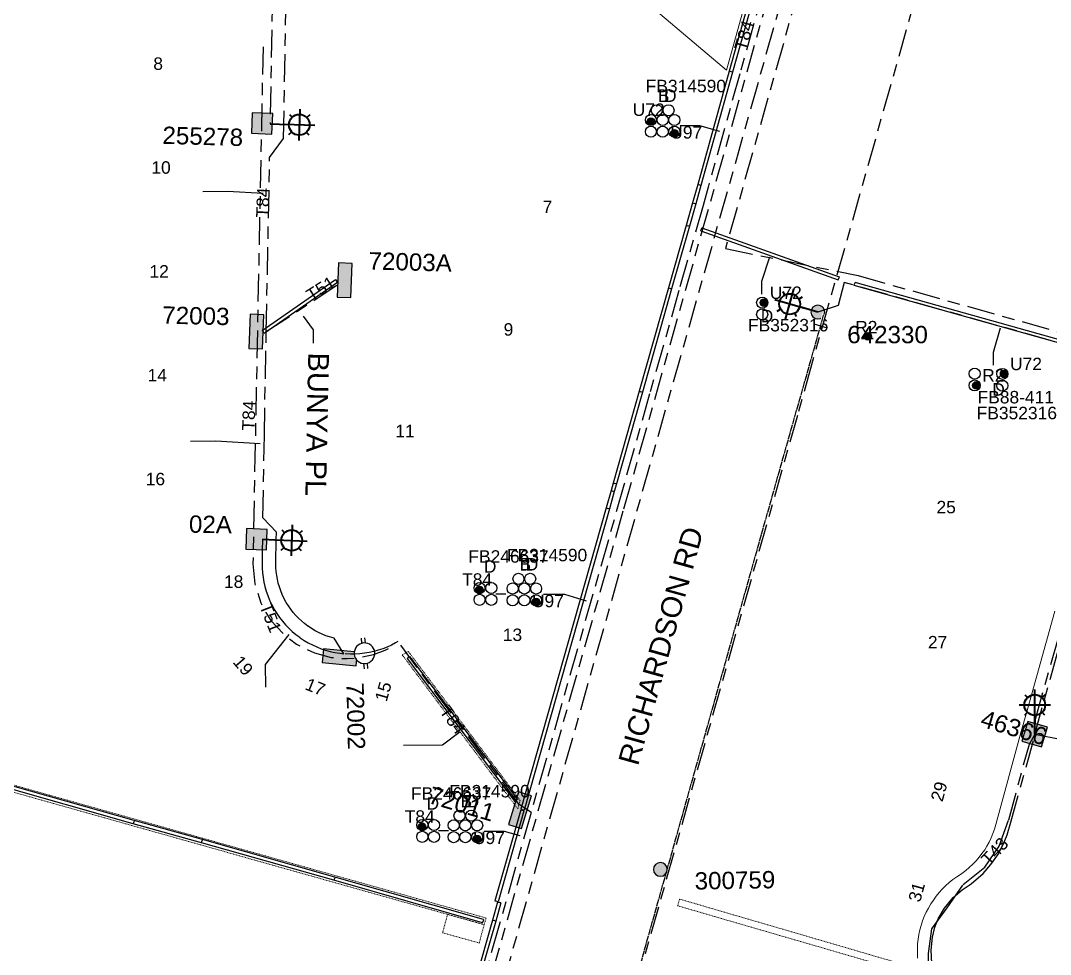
# Model space of a CAD drawing. Header units: metres. Extents: x 289087 to 291245, y 6227587 to 6229773.
# Drawn here: x 290702.1 to 290850.8, y 6228854.6 to 6228989.5 of the extents above; entities that cross this region are included whole.
import ezdxf
from ezdxf.enums import TextEntityAlignment as Align

# ---------------------------------------------------------------- set-up
doc = ezdxf.new("R2010")
doc.units = ezdxf.units.M
for name, pattern in [('Cable Exist OH', [1, 1, 0]), ('Cable Exist UG', [8.2, 4, -1.2, 1.8, -1.2]), ('HIDDEN', [0.375, 0.25, -0.125]), ('HIDDEN2', [0.1875, 0.125, -0.0625])]:
    doc.linetypes.add(name, pattern=pattern)
for name, color, linetype in [('_User Ducts Config', 7, 'Continuous'), ('Duct_SP_EXT', 7, 'Continuous'), ('Equip_LV_EXT', 7, 'Continuous'), ('Equip_SP_SL_EXT', 7, 'Continuous'), ('Mains_HV_EXT', 7, 'Continuous'), ('Mains_LV_EXT', 7, 'Continuous'), ('Mains_LV_SL_EXT', 7, 'Continuous'), ('Mains_SL_EXT', 7, 'Continuous'), ('Notes', 7, 'Continuous'), ('SupportsOH_SP_TR_HV_LV_SL_EXT', 7, 'Continuous'), ('SupportsUG_SP_LV_EXT', 7, 'Continuous'), ('SupportsUG_SP_LV_SL_EXT', 7, 'Continuous'), ('UG_Details_SP_MISC', 7, 'Continuous')]:
    doc.layers.add(name, color=color, linetype=linetype)
for name, color, linetype, lineweight in [('Cadastre Land Parcels_SP_EXT', 9, 'Continuous', 5), ('Cadastre Other Property_SP_EXT', 9, 'HIDDEN', 5), ('Cadastre Roads_SP_EXT', 9, 'Continuous', 5)]:
    doc.layers.add(name, color=color, linetype=linetype, lineweight=lineweight)
doc.styles.add('COLUMN_LABEL', font='arial.ttf')
doc.styles.add('iecARIAL', font='arial.ttf', dxfattribs={"height": 2})
doc.styles.add('POLE_LABEL', font='arial.ttf')
doc.styles.get("Standard").update_dxf_attribs({"font": 'arial.ttf'})

# ---------------------------------------------------------------- blocks, each defined once
blk = doc.blocks.new('COLUMN_EXT')
blk.add_hatch(color=256).paths.add_polyline_path([(-1.49, 1.48), (-1.49, -1.49), (1.48, -1.49), (1.48, 1.48)])
blk.add_lwpolyline([(-1.49, -1.49), (1.48, -1.49), (1.48, 1.48), (-1.49, 1.48)], close=True)
for tag, height, style, flags, p in [('ASSET_NUM', 2.5, 'COLUMN_LABEL', 8, (2, 2)), ('STRUCTURE_PLANT_NUMBER', 0.2, 'POLE_LABEL', 9, (1.81, 0.03)), ('STREET_CODE', 0.2, 'COLUMN_LABEL', 9, (1.81, -0.2))]:
    blk.add_attdef(tag, text='', height=height, dxfattribs=dict(style=style, flags=flags)).set_placement(p, align=Align.MIDDLE_LEFT)
at = {"flags": 9}
for tag, p in [('COLUMN_TYPE', (1.81, -0.4)), ('OWNED_BY', (1.81, -0.6)), ('STATE', (1.81, -0.8)), ('USAGE', (1.81, -1)), ('LEGEND', (1.81, -1.2)), ('LOCATION', (1.81, -1.4)), ('STREETNAME', (1.81, -1.6)), ('SUBURB', (1.81, -1.8)), ('NOTES', (1.81, -2))]:
    blk.add_attdef(tag, text='', height=0.2, dxfattribs=at).set_placement(p, align=Align.MIDDLE_LEFT)
at = {"flags": 1}
blk.add_attdef('Z', (1.81, -2.35), '', height=0.2, dxfattribs=at)
blk = doc.blocks.new('PILLAR_EXT')
blk.add_hatch(color=256).paths.add_polyline_path([(-2.475, 0.99), (-2.475, -0.99), (2.475, -0.99), (2.475, 0.99)])
blk.add_lwpolyline([(-2.475, -0.99), (2.475, -0.99), (2.475, 0.99), (-2.475, 0.99)], close=True)
at = {"style": 'iecARIAL', "flags": 8}
blk.add_attdef('ASSET_NUM', (1.5, 3.5), '', height=2.5, dxfattribs=at)
for tag, p, flags in [('OWNED_BY', (0, -0.2), 9), ('STATE', (0, -0.4), 9), ('SUPPORT_TYPE', (0, -0.6), 9), ('USAGE', (0, -0.8), 9), ('LEGEND', (0, -1), 9), ('LOCATION', (0, -1.2), 9), ('NOTES', (0, -1.4), 9), ('PARENT', (0, -1.6), 9), ('STREETNAME', (0, -1.8), 9), ('SUBURB', (0, -2), 1)]:
    blk.add_attdef(tag, p, '', height=0.2, dxfattribs=dict(flags=flags))
blk = doc.blocks.new('DUCT_EXT')
blk.add_circle((0, 0.8), 0.8)
at = {"flags": 1}
blk.add_attdef('Z', (0, 0), '', height=0.2, dxfattribs=at)
at = {"flags": 9}
for tag, p in [('DUCT_CODE', (0, 0)), ('XSECT_TYPE', (0, -0.2)), ('STATE', (0, -0.6)), ('FB_REFERENCE', (0, -0.4)), ('NOTES', (0, -0.8))]:
    blk.add_attdef(tag, text='', height=0.2, dxfattribs=at).set_placement(p, align=Align.MIDDLE_LEFT)
blk = doc.blocks.new('SL_LANTERN_EXT')
at = {"lineweight": 40}
for p, q in [((0, 1.97), (0, 6.47)), ((-1.46, 5.68), (-1.06, 5.28)), ((1.46, 5.68), (1.06, 5.28)), ((-2.25, 4.22), (2.25, 4.22)), ((-1.46, 2.76), (-1.06, 3.16)), ((1.46, 2.76), (1.06, 3.16)), ((0, 0), (0, 2.72))]:
    blk.add_line(p, q, dxfattribs=at)
blk.add_circle((0, 4.22), 1.5, dxfattribs=at)
at = {"style": 'iecARIAL', "flags": 9}
blk.add_attdef('ASSET_NUM', (1.5, 1.5), '', height=2.5, dxfattribs=at)
for tag, p, height, flags in [('OPERATING_VOLTAGE', (0.98, -1.65), 0.2, 9), ('CONSTRUCTED_VOLTAGE', (0.98, -0.65), 0.2, 9), ('CONTROL_TYPE', (0.98, -0.85), 0.2, 9), ('LANTERN_PURPOSE', (0.98, -1.05), 0.2, 9), ('LANTERN_TYPE', (0.98, -1.25), 0.2, 9), ('NO_PHASES', (0.98, -1.45), 0.2, 9), ('LNUMBER', (2.18, -3.25), 2.5, 8), ('ORIENTATION', (0.98, -1.85), 0.2, 9), ('OWNED_BY', (0.98, -2.05), 0.2, 9), ('STATE', (0.98, -2.25), 0.2, 9), ('USAGE', (0.98, -2.45), 0.2, 9), ('CEXIST', (0.98, -2.65), 0.2, 9), ('CNEW', (0.98, -2.85), 0.2, 9), ('CNUMBER', (0.98, -3.05), 0.2, 9), ('CREMOVE', (0.98, -3.25), 0.2, 9), ('CREPLACE', (0.98, -3.45), 0.2, 9), ('LKINGHEIGHT', (0.98, -3.65), 0.2, 9), ('LBRACKET', (0.98, -3.85), 0.2, 9), ('LBRACKETVOCAB', (0.98, -4.05), 0.2, 9), ('LCATEGORY', (0.98, -4.25), 0.2, 9), ('LCHARGE1', (0.98, -4.45), 0.2, 9), ('LCHARGE1PERCENT', (0.98, -4.65), 0.2, 9), ('LCHARGE2', (0.98, -4.85), 0.2, 9), ('LCHARGE2PERCENT', (0.98, -5.05), 0.2, 9), ('LCHARGE3', (0.98, -5.25), 0.2, 9), ('LCHARGE3PERCENT', (0.98, -5.45), 0.2, 9), ('LEXIST', (0.98, -5.65), 0.2, 9), ('LLAMP', (0.98, -5.85), 0.2, 9), ('LLAMPVOCAB', (0.98, -6.05), 0.2, 9), ('LMAST', (0.98, -6.25), 0.2, 9), ('LMASTVOCAB', (0.98, -6.45), 0.2, 9), ('LNEW', (0.98, -6.65), 0.2, 9), ('LANTNUMBER', (0.98, -6.85), 0.2, 9), ('LOUTREACH', (0.98, -7.25), 0.2, 9), ('LOUTREACHVOCAB', (0.98, -7.45), 0.2, 9), ('LRATECODE', (0.98, -7.65), 0.2, 9), ('LREMOVE', (0.98, -7.85), 0.2, 9), ('LREPLACE', (0.98, -8.05), 0.2, 9), ('LTYPE', (0.98, -8.25), 0.2, 9), ('LTYPEVOCAB', (0.98, -8.45), 0.2, 9), ('LEGEND', (0.98, -8.65), 0.2, 9), ('LOCATION', (0.98, -8.85), 0.2, 9), ('NOTES', (0.98, -9.05), 0.2, 9), ('STREETNAME', (0.98, -9.25), 0.2, 9), ('SUBURB', (0.98, -9.45), 0.2, 1)]:
    blk.add_attdef(tag, p, '', height=height, dxfattribs=dict(flags=flags))
blk = doc.blocks.new('POLE_EXT')
blk.add_hatch(color=256).paths.add_polyline_path([(-1, 0, 1), (1, 0, 1)])
blk.add_lwpolyline([(-1, 0, 1), (1, 0, 1)], format="xyb", close=True)
for tag, height, flags, p in [('pNumber', 2.5, 8, (-17.84, 2.07)), ('OWNED_BY', 0.2, 9, (1.35, -0.4)), ('SPECIAL_USE', 0.2, 9, (1.35, -0.8)), ('STATE', 0.2, 9, (1.35, -1)), ('cLV', 0.2, 9, (1.35, -1.4)), ('PARENT', 0.2, 9, (1.35, -0.6)), ('USAGE', 0.2, 9, (1.35, -1.2)), ('hDepth', 0.2, 9, (1.35, -1.6)), ('hDia', 0.2, 9, (1.35, -1.8)), ('cHV', 0.2, 9, (1.35, -2)), ('LBRACKET', 0.2, 9, (1.35, -2.2)), ('LExisting', 0.2, 9, (1.35, -2.4)), ('LANTNUMBER', 0.2, 9, (1.35, -2.6)), ('LOther', 0.2, 9, (1.35, -2.8)), ('LRemove', 0.2, 9, (1.35, -3)), ('cLinedev', 0.2, 9, (1.35, -3.4)), ('pExisting', 0.2, 9, (1.35, -3.8)), ('pFooting', 0.2, 9, (1.35, -4.4)), ('LEGEND', 0.2, 9, (1.35, -3.2)), ('LOCATION', 0.2, 9, (1.35, -3.6)), ('PFNUMBER', 0.2, 9, (1.35, -4)), ('NEWPFNUMBER', 0.2, 9, (1.35, -4.2)), ('pNew', 0.2, 9, (1.35, -4.6)), ('pRelocate', 0.2, 9, (1.35, -5)), ('pRemove', 0.2, 9, (1.35, -5.2)), ('pReplace', 0.2, 9, (1.35, -5.4)), ('pStay', 0.2, 9, (1.35, -5.6)), ('pType', 0.2, 9, (1.35, -5.8)), ('cspan', 0.2, 9, (1.35, -6)), ('STREETNAME', 0.2, 9, (1.35, -6.2)), ('SUBURB', 0.2, 9, (1.35, -6.4)), ('OPERATED_BY', 0.2, 9, (1.36, -7.01)), ('NOTES', 0.2, 9, (1.35, -6.6)), ('MAINTAINED_BY', 0.2, 9, (1.36, -6.81))]:
    blk.add_attdef(tag, text='', height=height, dxfattribs=dict(flags=flags)).set_placement(p, align=Align.MIDDLE_LEFT)
at = {"style": 'POLE_LABEL'}
for tag, height, flags, p in [('ASSET_NUM', 2.5, 8, (2, 2)), ('STRUCTURE_PLANT_NUMBER', 0.2, 9, (1.35, 0.03)), ('STREET_CODE', 0.2, 9, (1.35, -0.2))]:
    blk.add_attdef(tag, text='', height=height, dxfattribs=dict(at, flags=flags)).set_placement(p, align=Align.MIDDLE_LEFT)
at = {"flags": 1}
blk.add_attdef('Z', (1.35, -7.33), '', height=0.2, dxfattribs=at)
blk = doc.blocks.new('LV_UG_LINKS_OPEN_EXT')
for p, q in [((-0.25, 1.47), (-0.25, 2.22)), ((0.25, 1.47), (0.25, 2.22)), ((-0.25, -1.47), (-0.25, -2.22)), ((0.25, -1.47), (0.25, -2.22))]:
    blk.add_line(p, q)
at = {"flags": 9}
for tag, p in [('ACTUAL_STATUS', (0, 0)), ('CONSTRUCTED_VOLTAGE', (0, -0.2)), ('OPERATING_VOLTAGE', (0, -0.6)), ('ORIENTATION', (0, -0.8)), ('STATE', (0, -1)), ('SWITCH_TYPE', (0, -1.2)), ('NO_PHASES', (0, -0.4)), ('USAGE', (0, -1.4)), ('NOTES', (0, -1.6))]:
    blk.add_attdef(tag, text='', height=0.2, dxfattribs=at).set_placement(p, align=Align.MIDDLE_LEFT)
at = {"flags": 1}
blk.add_attdef('Z', (0, 0), '', height=0.2, dxfattribs=at)
blk.add_wipeout([(-0.25, 1.47), (-0.43, 1.43), (-0.61, 1.36), (-0.77, 1.28), (-0.93, 1.17), (-1.07, 1.05), (-1.19, 0.9), (-1.29, 0.75), (-1.38, 0.58), (-1.44, 0.4), (-1.48, 0.22), (-1.49, 0.03), (-1.49, -0.16), (-1.45, -0.34), (-1.4, -0.52), (-1.32, -0.69), (-1.23, -0.85), (-1.11, -1), (-0.98, -1.13), (-0.83, -1.24), (-0.66, -1.34), (-0.49, -1.41), (-0.31, -1.46), (-0.13, -1.49), (0.06, -1.49), (0.25, -1.47), (0.43, -1.43), (0.61, -1.36), (0.77, -1.28), (0.93, -1.17), (1.07, -1.05), (1.19, -0.9), (1.29, -0.75), (1.38, -0.58), (1.44, -0.4), (1.48, -0.22), (1.49, -0.03), (1.49, 0.16), (1.45, 0.34), (1.4, 0.52), (1.32, 0.69), (1.23, 0.85), (1.11, 1), (0.98, 1.13), (0.83, 1.24), (0.66, 1.34), (0.49, 1.41), (0.31, 1.46), (0.13, 1.49), (-0.06, 1.49)])
blk.add_lwpolyline([(0, -1.49, 1), (0, 1.49, 1)], format="xyb", close=True)
blk = doc.blocks.new('End Shackle_EXT')
at = {"flags": 9}
for tag, p in [('STATE', (0, -1.2)), ('USAGE', (0, -1.4)), ('NOTES', (0, -1.6))]:
    blk.add_attdef(tag, text='', height=0.2, dxfattribs=at).set_placement(p, align=Align.MIDDLE_LEFT)
blk.add_wipeout([(0, 0.25), (1.81, 0.25), (1.82, -0.25), (0, -0.25)])
blk.add_line((1.81, -1), (1.81, 1))
at = {"flags": 1}
blk.add_attdef('Z', (0, 0), '', height=0.2, dxfattribs=at)
at = {"flags": 9}
for tag, p in [('CONNECTOR_TYPE', (0, 0)), ('CONSTRUCTED_VOLTAGE', (0, -0.2)), ('OPERATING_VOLTAGE', (0, -0.6)), ('ORIENTATION', (0, -0.8)), ('OWNED_BY', (0, -1)), ('NO_PHASES', (0, -0.4))]:
    blk.add_attdef(tag, text='', height=0.2, dxfattribs=at).set_placement(p, align=Align.MIDDLE_LEFT)
blk = doc.blocks.new('CABLE_LARGE_EXT')
h = blk.add_hatch(color=256)
edge = h.paths.add_edge_path()
edge.add_arc((0, 0.55), 0.55, 0, 360)
blk.add_circle((0, 0.55), 0.55)
at = {"flags": 1}
blk.add_attdef('Z', (0, 0), '', height=0.2, dxfattribs=at)
at = {"flags": 9}
for tag, p in [('COND_CODE', (0, 0)), ('STATE', (0, -0.4)), ('XSECT_SIZE', (0, -0.6)), ('FB_REFERENCE', (0, -0.2)), ('NOTES', (0, -0.8))]:
    blk.add_attdef(tag, text='', height=0.2, dxfattribs=at).set_placement(p, align=Align.MIDDLE_LEFT)
blk = doc.blocks.new('A$C10E5239B')
at = {"layer": 'Cadastre Other Property_SP_EXT', "linetype": 'HIDDEN2'}
for points in [[(290674.44, 6228886.58), (290769.4, 6228859.87), (290769.68, 6228860.83), (290674.71, 6228887.55), (290674.44, 6228886.58)], [(290763.39, 6228858.7), (290768.68, 6228857.22), (290769.4, 6228859.87), (290764.11, 6228861.35), (290763.39, 6228858.7)]]:
    blk.add_lwpolyline(points, close=True, dxfattribs=at)

msp = doc.modelspace()

# ---------------------------------------------------------------- linework, layer by layer
at = {"layer": '_User Ducts Config'}
for points in [[(290797.33, 6228974.32), (290800.11, 6228974.32), (290802.99, 6228973.52)], [(290809.14, 6228949.96), (290809.14, 6228951.83), (290810.27, 6228955.36)], [(290842.61, 6228939.72), (290842.61, 6228941.59), (290843.61, 6228945.1)], [(290770.68, 6228906.69), (290772.15, 6228906.69)], [(290777.57, 6228906.64), (290780.64, 6228906.64), (290783.74, 6228905.65)], [(290777.57, 6228906.64), (290780.64, 6228906.64), (290783.74, 6228905.65)], [(290762.4, 6228872.47), (290763.87, 6228872.47)], [(290769.04, 6228872.41), (290771.89, 6228872.41), (290774.19, 6228871.79)]]:
    msp.add_lwpolyline(points, dxfattribs=at)
at = {"layer": '_User Ducts Config', "linetype": 'Continuous'}
for points in [[(290728.37, 6228964.76), (290731.95, 6228964.83), (290737.1, 6228964.56)], [(290744.38, 6228942.9), (290744.34, 6228944.82), (290742.9, 6228946.77)], [(290726.6, 6228928.71), (290730.27, 6228928.78), (290736.68, 6228928.37)], [(290737.5, 6228893.21), (290737.44, 6228896.48), (290740.87, 6228900.82)], [(290757.38, 6228884.83), (290763, 6228884.85), (290765.53, 6228886.8)]]:
    msp.add_lwpolyline(points, dxfattribs=at)
at = {"layer": 'Cadastre Land Parcels_SP_EXT', "color": 252, "linetype": 'Continuous'}
msp.add_lwpolyline([(290804.02, 6228982.32), (290812.66, 6229013.29), (290786.26, 6229007.57), (290786.04, 6229006.81), (290785.78, 6229006.07), (290785.48, 6229005.35), (290785.14, 6229004.64), (290784.76, 6229003.95), (290784.35, 6229003.28), (290783.91, 6229002.63), (290783.43, 6229002.01), (290782.92, 6229001.41), (290782.37, 6229000.84), (290782.27, 6229000.74), (290804.02, 6228982.32)], close=True, dxfattribs=at)
at = {"layer": 'Cadastre Other Property_SP_EXT', "linetype": 'HIDDEN2'}
for points in [[(290757.19, 6228897.84), (290773.87, 6228875.63), (290774.21, 6228876.84), (290758.05, 6228898.36), (290757.19, 6228897.84)], [(290831.85, 6228852.48), (290797.25, 6228862.58), (290796.96, 6228861.62), (290832.11, 6228851.4), (290832.02, 6228851.71), (290831.94, 6228852.05), (290831.85, 6228852.48)]]:
    msp.add_lwpolyline(points, close=True, dxfattribs=at)
at = {"layer": 'Cadastre Roads_SP_EXT', "linetype": 'Continuous'}
msp.add_lwpolyline([(290851.46, 6228904.15), (290847.53, 6228890.15), (290846.6, 6228886.81), (290842.94, 6228873.34), (290842.74, 6228872.69), (290842.51, 6228872.06), (290842.25, 6228871.43), (290841.96, 6228870.82), (290841.63, 6228870.23), (290841.32, 6228869.72), (290840.93, 6228869.16), (290840.51, 6228868.62), (290840.07, 6228868.11), (290839.6, 6228867.61), (290839.1, 6228867.15), (290838.58, 6228866.71), (290838.03, 6228866.3), (290837.52, 6228865.95), (290837.28, 6228865.78), (290836.72, 6228865.39), (290836.19, 6228864.96), (290835.68, 6228864.51), (290835.2, 6228864.03), (290834.74, 6228863.52), (290834.31, 6228863), (290833.91, 6228862.45), (290833.53, 6228861.88), (290833.19, 6228861.29), (290832.88, 6228860.68), (290832.6, 6228860.06), (290832.35, 6228859.43), (290832.14, 6228858.78), (290831.96, 6228858.12), (290831.82, 6228857.46), (290831.71, 6228856.79), (290831.63, 6228856.11), (290831.59, 6228855.43), (290831.59, 6228854.75), (290831.59, 6228854.75), (290831.63, 6228854.07)], dxfattribs=at)
at = {"layer": 'Duct_SP_EXT'}
for p, q in [((290812.16, 6229009.85), (290804.43, 6228982.17)), ((290812.62, 6229009.72), (290804.9, 6228982.04)), ((290804.43, 6228982.17), (290799.86, 6228965.79)), ((290804.9, 6228982.04), (290800.33, 6228965.66)), ((290804.43, 6228982.17), (290804.66, 6228982.11)), ((290804.9, 6228982.04), (290804.66, 6228982.11)), ((290799.86, 6228965.79), (290799.12, 6228963.14)), ((290800.33, 6228965.66), (290799.58, 6228963.01)), ((290799.86, 6228965.79), (290800.09, 6228965.73)), ((290800.33, 6228965.66), (290800.09, 6228965.73)), ((290799.12, 6228963.14), (290798.2, 6228959.89)), ((290799.58, 6228963.01), (290798.66, 6228959.76)), ((290799.12, 6228963.14), (290799.35, 6228963.07)), ((290799.58, 6228963.01), (290799.35, 6228963.07)), ((290798.2, 6228959.89), (290795.64, 6228950.86)), ((290798.66, 6228959.76), (290796.1, 6228950.73)), ((290798.2, 6228959.89), (290798.43, 6228959.82)), ((290798.2, 6228959.89), (290798.43, 6228959.82)), ((290798.66, 6228959.76), (290798.43, 6228959.82)), ((290798.66, 6228959.76), (290798.43, 6228959.82)), ((290800.3, 6228959.08), (290800.38, 6228959.31)), ((290800.46, 6228959.53), (290800.38, 6228959.31)), ((290800.46, 6228959.53), (290820.32, 6228952.48)), ((290800.3, 6228959.08), (290820.16, 6228952.03)), ((290736.95, 6228944.71), (290747.55, 6228952.09)), ((290747.55, 6228952.09), (290747.69, 6228951.89)), ((290747.82, 6228951.7), (290747.69, 6228951.89)), ((290820.16, 6228952.03), (290820.24, 6228952.26)), ((290820.32, 6228952.48), (290820.24, 6228952.26)), ((290737.22, 6228944.31), (290747.82, 6228951.7)), ((290795.64, 6228950.86), (290791.41, 6228935.93)), ((290796.1, 6228950.73), (290791.87, 6228935.8)), ((290795.64, 6228950.86), (290795.87, 6228950.79)), ((290796.1, 6228950.73), (290795.87, 6228950.79)), ((290822.46, 6228951.2), (290822.53, 6228951.43)), ((290859.63, 6228940.77), (290822.46, 6228951.2)), ((290822.59, 6228951.66), (290822.53, 6228951.43)), ((290859.76, 6228941.23), (290822.59, 6228951.66)), ((290736.95, 6228944.71), (290737.08, 6228944.51)), ((290737.22, 6228944.31), (290737.08, 6228944.51)), ((290791.41, 6228935.93), (290787.66, 6228922.68)), ((290791.87, 6228935.8), (290788.12, 6228922.55)), ((290791.41, 6228935.93), (290791.64, 6228935.86)), ((290791.87, 6228935.8), (290791.64, 6228935.86)), ((290787.66, 6228922.68), (290787.35, 6228921.59)), ((290787.66, 6228922.68), (290787.89, 6228922.61)), ((290788.12, 6228922.55), (290787.81, 6228921.46)), ((290788.12, 6228922.55), (290787.89, 6228922.61)), ((290787.35, 6228921.59), (290786.65, 6228919.08)), ((290787.81, 6228921.46), (290787.11, 6228918.95)), ((290787.35, 6228921.59), (290787.58, 6228921.52)), ((290787.35, 6228921.59), (290787.58, 6228921.52)), ((290787.81, 6228921.46), (290787.58, 6228921.52)), ((290787.81, 6228921.46), (290787.58, 6228921.52)), ((290786.65, 6228919.08), (290774.32, 6228875.55)), ((290786.65, 6228919.08), (290786.88, 6228919.02)), ((290787.11, 6228918.95), (290786.88, 6228919.02)), ((290787.11, 6228918.95), (290774.78, 6228875.42)), ((290757.87, 6228897.33), (290758.06, 6228897.47)), ((290757.87, 6228897.33), (290773.43, 6228876.68)), ((290758.25, 6228897.62), (290758.06, 6228897.47)), ((290758.25, 6228897.62), (290773.81, 6228876.96)), ((290718.46, 6228873.93), (290674.41, 6228886.38)), ((290718.33, 6228873.47), (290674.28, 6228885.92)), ((290773.43, 6228876.68), (290773.62, 6228876.82)), ((290773.81, 6228876.96), (290773.62, 6228876.82)), ((290774.3, 6228875.48), (290770.57, 6228862.34)), ((290774.76, 6228875.35), (290771.03, 6228862.21)), ((290774.3, 6228875.48), (290774.53, 6228875.42)), ((290774.32, 6228875.55), (290774.55, 6228875.48)), ((290774.76, 6228875.35), (290774.53, 6228875.42)), ((290774.78, 6228875.42), (290774.55, 6228875.48)), ((290718.33, 6228873.47), (290718.4, 6228873.7)), ((290728.18, 6228870.73), (290718.33, 6228873.47)), ((290718.46, 6228873.93), (290718.4, 6228873.7)), ((290728.31, 6228871.19), (290718.46, 6228873.93)), ((290728.18, 6228870.73), (290728.25, 6228870.96)), ((290747.31, 6228865.3), (290728.18, 6228870.73)), ((290728.31, 6228871.19), (290728.25, 6228870.96)), ((290747.44, 6228865.77), (290728.31, 6228871.19)), ((290747.31, 6228865.3), (290747.38, 6228865.53)), ((290747.44, 6228865.77), (290747.38, 6228865.53)), ((290768.91, 6228859.62), (290747.44, 6228865.77)), ((290768.78, 6228859.15), (290747.31, 6228865.3)), ((290770.96, 6228862.15), (290770.23, 6228859.54)), ((290770.57, 6228862.34), (290770.8, 6228862.27)), ((290771.43, 6228862.02), (290770.69, 6228859.41)), ((290771.03, 6228862.21), (290770.8, 6228862.27)), ((290770.96, 6228862.15), (290771.2, 6228862.09)), ((290771.43, 6228862.02), (290771.2, 6228862.09)), ((290770.23, 6228859.54), (290747.24, 6228778.85)), ((290768.91, 6228859.62), (290768.85, 6228859.38)), ((290770.23, 6228859.54), (290770.46, 6228859.48)), ((290770.69, 6228859.41), (290770.46, 6228859.48)), ((290770.69, 6228859.41), (290747.7, 6228778.72)), ((290768.78, 6228859.15), (290768.85, 6228859.38))]:
    msp.add_line(p, q, dxfattribs=at)
at = {"layer": 'Mains_LV_EXT', "linetype": 'Cable Exist UG'}
for points in [[(290737.54, 6228944.55), (290738.03, 6228969.68), (290740.04, 6228972.42), (290740.57, 6229002.69), (290738.63, 6229004.55)], [(290737.54, 6228944.55), (290748.67, 6228951.86)], [(290748.75, 6228898.02), (290747.35, 6228900.27), (290747.35, 6228900.27), (290746.69, 6228900.45), (290746.15, 6228900.63), (290745.61, 6228900.85), (290745.08, 6228901.09), (290744.58, 6228901.35), (290744.08, 6228901.65), (290743.57, 6228901.99), (290743.55, 6228902), (290743.06, 6228902.37), (290742.61, 6228902.75), (290742.2, 6228903.14), (290741.8, 6228903.56), (290741.42, 6228903.99), (290741.07, 6228904.45), (290740.74, 6228904.92), (290740.41, 6228905.44), (290740.37, 6228905.51), (290740.08, 6228906.05), (290739.84, 6228906.58), (290739.62, 6228907.11), (290739.44, 6228907.66), (290739.28, 6228908.21), (290739.15, 6228908.77), (290739.05, 6228909.34), (290738.98, 6228909.91), (290738.94, 6228910.49), (290738.93, 6228911.1), (290738.93, 6228911.17), (290738.99, 6228914.51), (290739.01, 6228915.57), (290737.05, 6228917.67), (290737.05, 6228917.67), (290737.26, 6228929.55), (290737.52, 6228943.62), (290737.54, 6228944.55)], [(290848.56, 6228886.4), (290860.75, 6228929.82), (290861.07, 6228930.99), (290861.47, 6228932.46), (290861.72, 6228933.96), (290861.81, 6228935.47), (290861.76, 6228936.68), (290861.65, 6228937.75), (290861.35, 6228939.23), (290861.15, 6228939.95)], [(290837.63, 6228846.51), (290836.11, 6228847.99), (290835.03, 6228849.54), (290834.3, 6228851.07), (290833.95, 6228852.15), (290833.7, 6228853.35), (290833.57, 6228855.19), (290833.77, 6228857.1), (290834.14, 6228858.53), (290834.62, 6228859.71), (290835.52, 6228861.28), (290836.77, 6228862.79), (290838.07, 6228863.91), (290839.37, 6228864.81), (290841.08, 6228866.29), (290842.21, 6228867.57), (290843.21, 6228868.99), (290844.01, 6228870.48), (290844.57, 6228871.84), (290845.12, 6228873.71), (290848.61, 6228886.43)], [(290848.56, 6228886.4), (290857.41, 6228884.63)], [(290775.79, 6228875.08), (290771.14, 6228858.67), (290771.14, 6228858.67), (290748.33, 6228778.55)]]:
    msp.add_lwpolyline(points, dxfattribs=at)
at = {"layer": 'Mains_LV_SL_EXT', "linetype": 'Cable Exist UG'}
for points in [[(290738.63, 6229004.55), (290738.09, 6228974.55)], [(290736.99, 6228914.55), (290736.96, 6228912.9), (290736.96, 6228912.9), (290736.93, 6228911.21), (290736.93, 6228911.1), (290736.94, 6228910.4), (290736.99, 6228909.72), (290737.07, 6228909.04), (290737.19, 6228908.37), (290737.34, 6228907.71), (290737.53, 6228907.05), (290737.75, 6228906.41), (290738.01, 6228905.78), (290738.29, 6228905.16), (290738.62, 6228904.54), (290738.7, 6228904.41), (290739.07, 6228903.82), (290739.46, 6228903.26), (290739.87, 6228902.72), (290740.32, 6228902.21), (290740.79, 6228901.72), (290741.29, 6228901.25), (290741.81, 6228900.81), (290742.37, 6228900.39), (290742.43, 6228900.34), (290743.02, 6228899.95), (290743.6, 6228899.61), (290744.21, 6228899.29), (290744.83, 6228899.01), (290745.46, 6228898.75), (290746.1, 6228898.54), (290746.76, 6228898.36), (290747.43, 6228898.21), (290748.15, 6228898.08), (290748.75, 6228898.02)]]:
    msp.add_lwpolyline(points, dxfattribs=at)
at = {"layer": 'Mains_SL_EXT', "linetype": 'Cable Exist UG'}
for points in [[(290848.56, 6228886.4), (290848.64, 6228888.56), (290860.99, 6228932.08), (290861.59, 6228934.61), (290861.07, 6228938.38), (290861.15, 6228939.95)], [(290837.67, 6228846.48), (290835.74, 6228847.72), (290834.3, 6228849.95), (290833.14, 6228851.78), (290833.19, 6228854.72), (290833.68, 6228858.3), (290835.92, 6228861.3), (290838.22, 6228864.68), (290841.33, 6228867.2), (290843.42, 6228870.22), (290844.79, 6228874.05), (290847.77, 6228884.97), (290848.61, 6228886.43)]]:
    msp.add_lwpolyline(points, dxfattribs=at)

# ---------------------------------------------------------------- block references
at = {"layer": '_User Ducts Config'}
for name, p in [('DUCT_EXT', (290793.95, 6228975.72)), ('DUCT_EXT', (290795.65, 6228975.72)), ('DUCT_EXT', (290793.1, 6228974.32)), ('DUCT_EXT', (290794.8, 6228974.32)), ('DUCT_EXT', (290796.5, 6228974.32)), ('DUCT_EXT', (290793.1, 6228972.62)), ('CABLE_LARGE_EXT', (290793.1, 6228974.32)), ('DUCT_EXT', (290794.8, 6228972.62)), ('DUCT_EXT', (290796.5, 6228972.62)), ('CABLE_LARGE_EXT', (290796.5, 6228972.62)), ('CABLE_LARGE_EXT', (290824.43, 6228943.32)), ('DUCT_EXT', (290773.97, 6228908.04)), ('DUCT_EXT', (290775.67, 6228908.04)), ('DUCT_EXT', (290768.35, 6228906.71)), ('CABLE_LARGE_EXT', (290768.32, 6228906.69)), ('DUCT_EXT', (290770.05, 6228906.71)), ('DUCT_EXT', (290773.12, 6228906.64)), ('DUCT_EXT', (290774.82, 6228906.64)), ('DUCT_EXT', (290776.52, 6228906.64)), ('DUCT_EXT', (290768.35, 6228905.01)), ('DUCT_EXT', (290770.05, 6228905.01)), ('DUCT_EXT', (290773.12, 6228904.94)), ('DUCT_EXT', (290774.82, 6228904.94)), ('DUCT_EXT', (290776.52, 6228904.94)), ('CABLE_LARGE_EXT', (290776.52, 6228904.94)), ('DUCT_EXT', (290765.45, 6228873.83)), ('DUCT_EXT', (290767.15, 6228873.83)), ('DUCT_EXT', (290760.07, 6228872.48)), ('CABLE_LARGE_EXT', (290760.04, 6228872.47)), ('DUCT_EXT', (290761.77, 6228872.48)), ('DUCT_EXT', (290764.6, 6228872.43)), ('DUCT_EXT', (290766.3, 6228872.43)), ('DUCT_EXT', (290768, 6228872.43)), ('DUCT_EXT', (290760.07, 6228870.78)), ('DUCT_EXT', (290761.77, 6228870.78)), ('DUCT_EXT', (290764.6, 6228870.73)), ('DUCT_EXT', (290766.3, 6228870.73)), ('DUCT_EXT', (290768, 6228870.73)), ('CABLE_LARGE_EXT', (290768, 6228870.73))]:
    msp.add_blockref(name, p, dxfattribs=at)
at = {"layer": '_User Ducts Config', "rotation": 90}
for name, p in [('DUCT_EXT', (290809.98, 6228948.73)), ('CABLE_LARGE_EXT', (290809.98, 6228948.73)), ('DUCT_EXT', (290809.98, 6228947.03)), ('DUCT_EXT', (290840.66, 6228938.48)), ('DUCT_EXT', (290844.68, 6228938.44)), ('CABLE_LARGE_EXT', (290844.68, 6228938.44)), ('DUCT_EXT', (290840.67, 6228936.77)), ('CABLE_LARGE_EXT', (290840.67, 6228936.77)), ('DUCT_EXT', (290844.68, 6228936.75))]:
    msp.add_blockref(name, p, dxfattribs=at)
at = {"layer": 'Equip_SP_SL_EXT'}
for p, rotation in [((290738.09, 6228974.55), 268.2410519347691), ((290817.21, 6228947.37), 74.17627703553921), ((290736.99, 6228914.55), 267.7957595399266)]:
    msp.add_blockref('SL_LANTERN_EXT', p, dxfattribs=dict(at, rotation=rotation))
msp.add_blockref('SL_LANTERN_EXT', (290848.56, 6228886.4), dxfattribs=at)
at = {"layer": 'Notes'}
msp.add_blockref('A$C10E5239B', (-0.38, -0.98), dxfattribs=at)
at = {"layer": 'SupportsOH_SP_TR_HV_LV_SL_EXT'}
ref = msp.add_blockref('POLE_EXT', (290817.21, 6228947.37), dxfattribs=at)
ref.add_attrib('ASSET_NUM', '642330', dxfattribs={"layer": '0', "height": 2.5, "style": 'POLE_LABEL'}).set_placement((290821.46, 6228944.12), align=Align.MIDDLE_LEFT)
ref = msp.add_blockref('POLE_EXT', (290794.47, 6228866.87), dxfattribs=at)
ref.add_attrib('ASSET_NUM', '300759', dxfattribs={"layer": '0', "height": 2.5, "rotation": 1, "style": 'POLE_LABEL'}).set_placement((290799.42, 6228865.2), align=Align.MIDDLE_LEFT)
at = {"layer": 'SupportsUG_SP_LV_EXT'}
ref = msp.add_blockref('PILLAR_EXT', (290748.85, 6228951.97), dxfattribs=dict(at, rotation=87.868352732854))
ref.add_attrib('ASSET_NUM', '72003A', dxfattribs={"layer": '0', "height": 2.5, "rotation": 358.4009, "style": 'iecARIAL'}).set_placement((290752.26, 6228952.78), align=Align.BOTTOM_LEFT)
ref = msp.add_blockref('PILLAR_EXT', (290736.09, 6228944.55), dxfattribs=dict(at, rotation=267.7962229633955))
ref.add_attrib('ASSET_NUM', '72003', dxfattribs={"layer": '0', "height": 2.5, "rotation": 358.6326, "style": 'iecARIAL'}).set_placement((290732.18, 6228944.72), align=Align.BOTTOM_RIGHT)
ref = msp.add_blockref('PILLAR_EXT', (290748.18, 6228897.5), dxfattribs=dict(at, rotation=354.3008070009701))
ref.add_attrib('ASSET_NUM', '72002', dxfattribs={"layer": '0', "height": 2.5, "rotation": 271.3581, "style": 'iecARIAL'}).set_placement((290750.36, 6228893.87), align=Align.MIDDLE_LEFT)
ref = msp.add_blockref('PILLAR_EXT', (290774.19, 6228875.42), dxfattribs=dict(at, rotation=253.0180571531951))
ref.add_attrib('ASSET_NUM', '72011', dxfattribs={"layer": '0', "height": 2.5, "rotation": 343.5144, "style": 'iecARIAL'}).set_placement((290770.43, 6228874.95), align=Align.MIDDLE_RIGHT)
at = {"layer": 'SupportsUG_SP_LV_SL_EXT'}
ref = msp.add_blockref('COLUMN_EXT', (290736.94, 6228974.61), dxfattribs=dict(at, rotation=267.7962129593701))
ref.add_attrib('ASSET_NUM', '255278', dxfattribs={"layer": '0', "height": 2.5, "rotation": 358.3605, "style": 'COLUMN_LABEL'}).set_placement((290734.23, 6228973.84), align=Align.TOP_RIGHT)
ref = msp.add_blockref('COLUMN_EXT', (290736.13, 6228914.55), dxfattribs=dict(at, rotation=267.7962029553454))
ref.add_attrib('ASSET_NUM', '02A', dxfattribs={"layer": '0', "height": 2.5, "rotation": 358.8738, "style": 'COLUMN_LABEL'}).set_placement((290732.61, 6228917.89), align=Align.TOP_RIGHT)
ref = msp.add_blockref('COLUMN_EXT', (290848.56, 6228886.4), dxfattribs=dict(at, rotation=253.2097342720865))
ref.add_attrib('ASSET_NUM', '46366', dxfattribs={"layer": '0', "height": 2.5, "rotation": 343.246, "style": 'COLUMN_LABEL'}).set_placement((290850.56, 6228887.15), align=Align.TOP_RIGHT)

# ---------------------------------------------------------------- texts
at = {"layer": '_User Ducts Config'}
for s, p in [('FB314590', (290792.35, 6228979.12)), ('B', (290794.1, 6228977.72)), ('D', (290795, 6228977.72)), ('U72', (290790.47, 6228975.7)), ('U97', (290795.9, 6228972.42)), ('U72', (290810.28, 6228949.26)), ('D', (290808.97, 6228945.9)), ('FB352316', (290807.13, 6228944.58)), ('R2', (290822.61, 6228944.29)), ('U72', (290844.98, 6228938.98)), ('R2', (290840.96, 6228937.33)), ('D', (290842.41, 6228935.3)), ('FB88-411', (290840.29, 6228934.18)), ('FB352316', (290840.16, 6228931.89)), ('FB314590', (290772.3, 6228911.37)), ('FB246637', (290766.73, 6228911.17)), ('B', (290774.12, 6228910.04)), ('D', (290775.02, 6228910.04)), ('D', (290768.97, 6228909.73)), ('T84', (290765.83, 6228907.84)), ('U97', (290775.92, 6228904.74)), ('FB314590', (290763.99, 6228877.27)), ('FB246637', (290758.45, 6228876.94)), ('B', (290765.6, 6228875.83)), ('D', (290766.5, 6228875.83)), ('D', (290760.69, 6228875.5)), ('T84', (290757.54, 6228873.61)), ('U97', (290767.4, 6228870.53))]:
    msp.add_text(s, height=1.8, dxfattribs=at).set_placement(p)
at = {"layer": 'Cadastre Land Parcels_SP_EXT', "color": 252}
for s, p in [('8', (290721.22, 6228982.35)), ('10', (290720.94, 6228967.35)), ('7', (290777.46, 6228961.67)), ('12', (290720.67, 6228952.35)), ('9', (290771.83, 6228943.96)), ('14', (290720.39, 6228937.35)), ('11', (290756.18, 6228929.29)), ('16', (290720.12, 6228922.35)), ('25', (290834.36, 6228918.3)), ('18', (290731.43, 6228907.53)), ('27', (290833.12, 6228898.79))]:
    msp.add_text(s, height=1.8, dxfattribs=at).set_placement(p)
at = {"layer": 'Cadastre Land Parcels_SP_EXT'}
msp.add_text('13', height=1.8, dxfattribs=at).set_placement((290771.71, 6228899.86))
at = {"layer": 'Cadastre Land Parcels_SP_EXT', "color": 252}
for s, rotation, p in [('19', 310.8394, (290732.6, 6228896.78)), ('17', 338.3923, (290743, 6228892.91))]:
    msp.add_text(s, height=1.8, rotation=rotation, dxfattribs=at).set_placement(p)
at = {"layer": 'Cadastre Land Parcels_SP_EXT'}
for s, rotation, p in [('15', 74.1819, (290754.92, 6228890.97)), ('29', 74.4552, (290835.22, 6228876.54)), ('31', 74.4587, (290831.98, 6228862.02))]:
    msp.add_text(s, height=1.8, rotation=rotation, dxfattribs=at).set_placement(p)
at = {"layer": 'Cadastre Roads_SP_EXT', "color": 0}
msp.add_text('BUNYA PL', height=3, rotation=268.8079, dxfattribs=at).set_placement((290743.61, 6228941.55))
at = {"layer": 'Cadastre Roads_SP_EXT', "color": 7}
msp.add_text('RICHARDSON RD', height=3, rotation=74.4237, dxfattribs=at).set_placement((290791.23, 6228881.71))
at = {"layer": 'Mains_LV_EXT'}
for s, rotation, p in [('T84', 74.1824, (290806.84, 6228984.99)), ('T84', 87.7923, (290737.86, 6228960.98)), ('T51', 32.169, (290744.06, 6228948.83)), ('T84', 87.8677, (290735.83, 6228930.22)), ('T84', 305.7607, (290762.48, 6228889.7)), ('T43', 47.3033, (290841.96, 6228867.28))]:
    msp.add_text(s, height=1.8, rotation=rotation, dxfattribs=at).set_placement(p)
at = {"layer": 'Mains_LV_SL_EXT'}
msp.add_text('T51', height=1.8, rotation=291.4939, dxfattribs=at).set_placement((290736.53, 6228904.92))

# ---------------------------------------------------------------- next in the draw order: block references
at = {"layer": 'Equip_LV_EXT', "rotation": 4.906962776761634}
msp.add_blockref('LV_UG_LINKS_OPEN_EXT', (290751.73, 6228898.09), dxfattribs=at)
at = {"layer": 'Mains_HV_EXT', "rotation": 254.1416530418953}
msp.add_blockref('End Shackle_EXT', (290818.11, 6228947.13), dxfattribs=at)

# ---------------------------------------------------------------- next in the draw order: linework, layer by layer
at = {"layer": 'Mains_HV_EXT', "linetype": 'Cable Exist UG'}
for points in [[(290954.52, 6229443.63), (290941.82, 6229399.33), (290922.26, 6229328.99), (290922.26, 6229328.99), (290906.9, 6229273.65), (290898.95, 6229245.29), (290896.1, 6229236.48), (290898.85, 6229234.89), (290862.46, 6229104.83), (290862.46, 6229104.83), (290854.71, 6229077.12), (290835.11, 6229006.83), (290835.11, 6229006.83), (290832.81, 6228998.15), (290832.22, 6228996.02), (290816.3, 6228939.75), (290816.3, 6228939.75), (290814.26, 6228932.41), (290786.29, 6228833.46), (290786.29, 6228833.46), (290784.53, 6228827.56), (290784.84, 6228825.83), (290782.85, 6228825.8)], [(290865.4, 6229183.98), (290862.88, 6229174.89), (290862.88, 6229174.89), (290852.8, 6229138.99), (290835.62, 6229077.4), (290829.49, 6229055.08), (290829.49, 6229055.08), (290827.35, 6229047.43), (290827.35, 6229047.43), (290815.28, 6229004.2), (290815.28, 6229004.2), (290750.8, 6228776.39), (290727.34, 6228693.51), (290714.8, 6228648.11), (290714.8, 6228648.11), (290704.91, 6228611.94)], [(290809.75, 6229044.14), (290810.07, 6229042.29), (290812.13, 6229037.95), (290812.13, 6229037.95), (290819.16, 6229025.34), (290819.16, 6229025.34), (290789.07, 6228918.59), (290746.31, 6228767.82), (290746.31, 6228767.82), (290715.28, 6228657.51), (290715.28, 6228657.51), (290706.8, 6228626.4)], [(290809.75, 6229044.14), (290808.29, 6229042.9), (290809.88, 6229037.71), (290821.14, 6229017.73), (290803.88, 6228956.55), (290823.05, 6228952.63), (290858.16, 6228942.78), (290864.29, 6228942.45), (290879.61, 6228938.72), (290910.92, 6228929.86), (290927.4, 6228925.21), (290929.39, 6228932.01), (290925.29, 6228933.03), (290927.16, 6228939.62), (290928.41, 6228941.01)]]:
    msp.add_lwpolyline(points, dxfattribs=at)
at = {"layer": 'Mains_HV_EXT', "linetype": 'Cable Exist OH'}
msp.add_lwpolyline([(290768.98, 6228772.64), (290795.39, 6228866.62), (290809.09, 6228915.28), (290818.11, 6228947.13)], dxfattribs=at)
at = {"layer": 'Mains_LV_EXT', "linetype": 'Cable Exist UG'}
for points in [[(290809.75, 6229044.14), (290810.79, 6229038.13), (290810.79, 6229038.13), (290818.06, 6229025.23), (290814.58, 6229012.75), (290805.94, 6228981.78), (290801.37, 6228965.4), (290800.63, 6228962.74), (290797.15, 6228950.46), (290792.92, 6228935.54), (290789.19, 6228922.38), (290775.79, 6228875.08)], [(290775.79, 6228875.08), (290774.03, 6228876.29), (290756.55, 6228899.78), (290756.55, 6228899.78), (290756.22, 6228899.59), (290755.62, 6228899.27), (290755, 6228898.99), (290754.37, 6228898.74), (290753.72, 6228898.53), (290753.06, 6228898.35), (290752.4, 6228898.2), (290751.73, 6228898.09), (290751.05, 6228898.01), (290750.37, 6228897.97), (290749.69, 6228897.97), (290748.96, 6228898)]]:
    msp.add_lwpolyline(points, dxfattribs=at)
at = {"layer": 'Mains_SL_EXT', "linetype": 'Cable Exist UG'}
msp.add_lwpolyline([(290861.15, 6228939.95), (290858.86, 6228941.02), (290821.02, 6228951.64), (290820.13, 6228948.32), (290817.21, 6228947.37)], dxfattribs=at)
at = {"layer": 'UG_Details_SP_MISC', "linetype": 'Cable Exist UG', "flags": 128}
msp.add_lwpolyline([(290737.07, 6228985.69), (290735.9, 6228926.43), (290735.62, 6228911), (290735.89, 6228908.12), (290736.75, 6228905.39), (290737.47, 6228903.99), (290738.22, 6228902.84), (290740.14, 6228900.73), (290741.93, 6228899.39), (290744.49, 6228898.13), (290746.9, 6228897.5), (290748.04, 6228897.35), (290749.21, 6228897.31), (290750.61, 6228897.4), (290753.04, 6228897.89), (290754.7, 6228898.52), (290756.23, 6228899.34)], dxfattribs=at)

doc.saveas('drawing.dxf')
